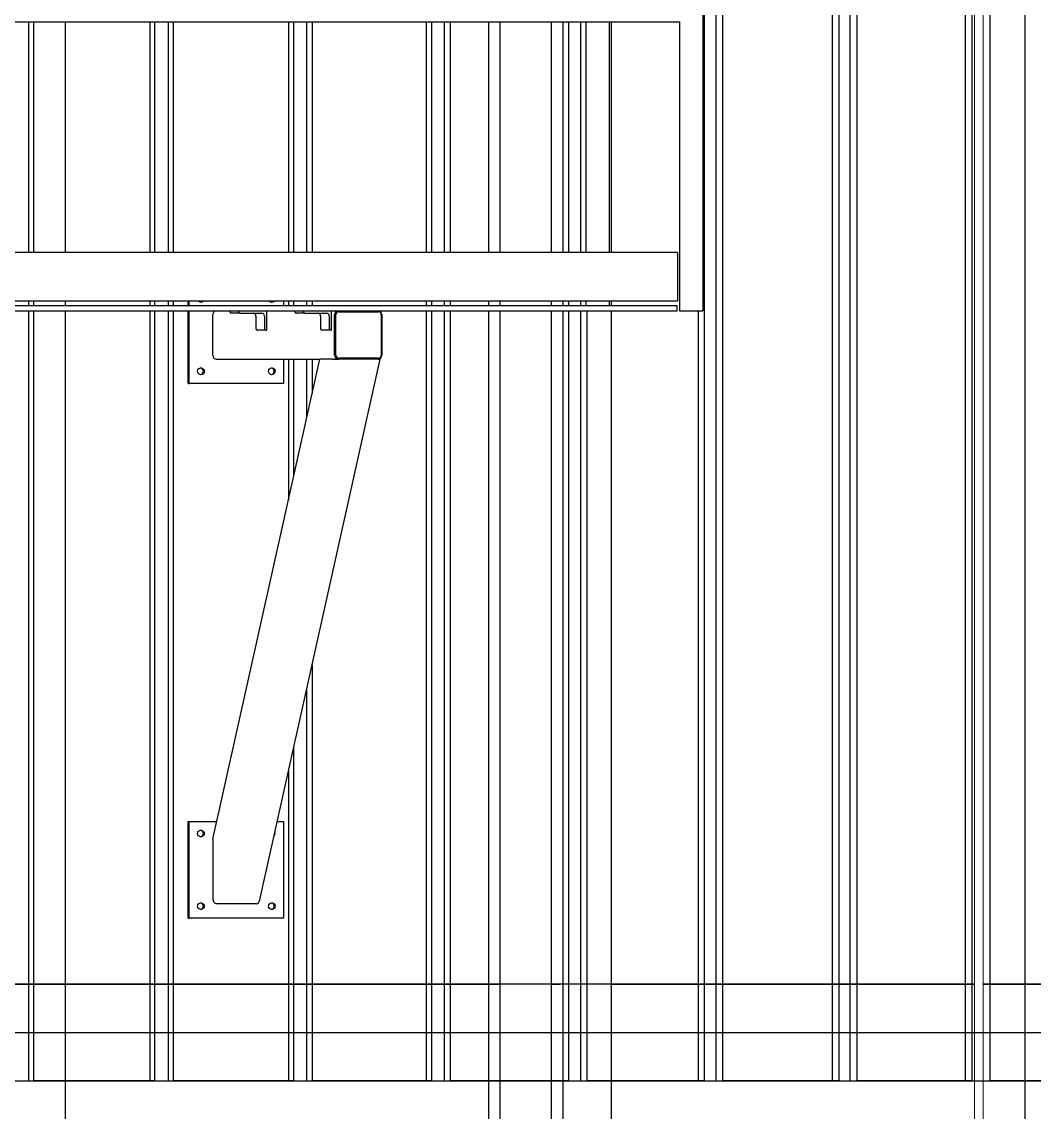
# Model space of a CAD drawing. Header units: millimetres. Extents: x -4172 to 126100, y -2 to 142133.
# Drawn here: x 60608 to 62698, y 45053 to 47304 of the extents above; entities that cross this region are included whole.
import ezdxf

# ---------------------------------------------------------------- set-up
doc = ezdxf.new("R2010")
doc.units = ezdxf.units.MM
doc.header["$LTSCALE"] = 100
doc.layers.add('P_Technical Water (TW)', color=140, linetype='Continuous', lineweight=18, true_color=0x00bfff)
doc.layers.add('Visible', color=7, linetype='Continuous', lineweight=25)

msp = doc.modelspace()

# ---------------------------------------------------------------- linework, layer by layer
at = {"layer": 'P_Technical Water (TW)'}
for p, q in [((62575.22, 48272.58), (62575.22, 44773.73)), ((62593.22, 48272.58), (62593.22, 44773.73))]:
    msp.add_line(p, q, dxfattribs=at)
at = {"layer": 'Visible'}
for p, q in [((62054.63, 48882.58), (62054.63, 45117.58)), ((62295.35, 45117.58), (62295.35, 48882.58)), ((62332.07, 48882.58), (62332.07, 45117.58)), ((62606.81, 48882.58), (62606.81, 45117.58)), ((62679.54, 44773.73), (62679.54, 48877.58)), ((62041.48, 45117.58), (62041.48, 48303.58)), ((62281.47, 48303.58), (62281.47, 45117.58)), ((62318.2, 45117.58), (62318.2, 48303.58)), ((62555.86, 48299.37), (62555.86, 45117.58)), ((62570.45, 45117.58), (62570.45, 48303.12)), ((62014.42, 47803.73), (62014.42, 46707.58)), ((62017.55, 45117.58), (62017.55, 47808.56)), ((60406.7, 47304.13), (61966.81, 47304.13)), ((60622.44, 46827.58), (60622.44, 47304.13)), ((60631.83, 47304.13), (60631.83, 46827.58)), ((60698.35, 46827.58), (60698.35, 47304.13)), ((60872.22, 47304.13), (60872.22, 46827.58)), ((60882.37, 46827.58), (60882.37, 47304.13)), ((60910.49, 46827.58), (60910.49, 47304.13)), ((60920.65, 47304.13), (60920.65, 46827.58)), ((61158.57, 47304.13), (61158.57, 46827.58)), ((61169.48, 46827.58), (61169.48, 47304.13)), ((61196.57, 46827.58), (61196.57, 47304.13)), ((61207.49, 47304.13), (61207.49, 46827.58)), ((61442.81, 47304.13), (61442.81, 46827.58)), ((61454.48, 46827.58), (61454.48, 47304.13)), ((61480.53, 46827.58), (61480.53, 47304.13)), ((61492.19, 47304.13), (61492.19, 46827.58)), ((61572.25, 46827.58), (61572.25, 47304.13)), ((61595.4, 46827.58), (61595.4, 47304.13)), ((61701.41, 46827.58), (61701.41, 47304.13)), ((61724.81, 47304.13), (61724.81, 46827.58)), ((61725.72, 46827.58), (61725.72, 47304.13)), ((61737.21, 46827.58), (61737.21, 47304.13)), ((61762.21, 46827.58), (61762.21, 47304.13)), ((61772.71, 47304.13), (61772.71, 46827.58)), ((61821.01, 47304.13), (61821.01, 46827.58)), ((61825.42, 46827.58), (61825.42, 47304.13)), ((61966.12, 47304.13), (61966.12, 46707.58)), ((61961.83, 46827.58), (60406.7, 46827.58)), ((61961.83, 46827.58), (61961.83, 46727.58)), ((61961.83, 46727.58), (60406.7, 46727.58)), ((61961.34, 46717.58), (60406.7, 46717.58)), ((60622.44, 46717.58), (60622.44, 46727.58)), ((60631.83, 46727.58), (60631.83, 46717.58)), ((60698.35, 46717.58), (60698.35, 46727.58)), ((60872.22, 46727.58), (60872.22, 46717.58)), ((60882.37, 46717.58), (60882.37, 46727.58)), ((60910.49, 46717.58), (60910.49, 46727.58)), ((60920.65, 46727.58), (60920.65, 46717.58)), ((60951.67, 46717.58), (60951.67, 46727.58)), ((60953.45, 46717.58), (60953.45, 46727.58)), ((61148.43, 46727.58), (61148.43, 46717.58)), ((61158.57, 46727.58), (61158.57, 46717.58)), ((61169.48, 46717.58), (61169.48, 46727.58)), ((61196.57, 46717.58), (61196.57, 46727.58)), ((61207.49, 46727.58), (61207.49, 46717.58)), ((61442.81, 46727.58), (61442.81, 46717.58)), ((61454.48, 46717.58), (61454.48, 46727.58)), ((61480.53, 46717.58), (61480.53, 46727.58)), ((61492.19, 46727.58), (61492.19, 46717.58)), ((61572.25, 46717.58), (61572.25, 46727.58)), ((61595.4, 46717.58), (61595.4, 46727.58)), ((61701.41, 46717.58), (61701.41, 46727.58)), ((61724.81, 46727.58), (61724.81, 46717.58)), ((61725.72, 46717.58), (61725.72, 46727.58)), ((61737.21, 46717.58), (61737.21, 46727.58)), ((61762.21, 46717.58), (61762.21, 46727.58)), ((61772.71, 46727.58), (61772.71, 46717.58)), ((61821.01, 46727.58), (61821.01, 46717.58)), ((61825.42, 46717.58), (61825.42, 46727.58)), ((61961.34, 46707.58), (61961.34, 46717.58)), ((60406.7, 46707.58), (61961.34, 46707.58)), ((60622.44, 45117.58), (60622.44, 46707.58)), ((60631.83, 46707.58), (60631.83, 45117.58)), ((60698.35, 44109.73), (60698.35, 46707.58)), ((60872.22, 46707.58), (60872.22, 45117.58)), ((60882.37, 45117.58), (60882.37, 46707.58)), ((60910.49, 45117.58), (60910.49, 46707.58)), ((60920.65, 46707.58), (60920.65, 45117.58)), ((60951.67, 46557.58), (60951.67, 46707.58)), ((60953.45, 46557.58), (60953.45, 46707.58)), ((61002.2, 46615.58), (61002.2, 46699.58)), ((61037.7, 46707.58), (61037.7, 46705.58)), ((61058.44, 46702.58), (61040.62, 46702.58)), ((61055.52, 46707.58), (61055.52, 46705.58)), ((61058.44, 46702.58), (61103.29, 46702.58)), ((61091.32, 46696.58), (61091.32, 46670.58)), ((61109.14, 46696.58), (61109.14, 46670.58)), ((61114.01, 46667.58), (61114.01, 46707.58)), ((61171.34, 46707.58), (61171.34, 46705.58)), ((61192.09, 46702.58), (61174.27, 46702.58)), ((61189.16, 46707.58), (61189.16, 46705.58)), ((61192.09, 46702.58), (61236.93, 46702.58)), ((61224.96, 46696.58), (61224.96, 46670.58)), ((61242.78, 46696.58), (61242.78, 46670.58)), ((61247.65, 46667.58), (61247.65, 46707.58)), ((61253.89, 46615.58), (61253.89, 46699.58)), ((61255.84, 46699.58), (61255.84, 46615.58)), ((61256.51, 46615.58), (61256.51, 46699.58)), ((61262.36, 46705.58), (61261.69, 46705.58)), ((61262.36, 46705.58), (61344.25, 46705.58)), ((61350.1, 46699.58), (61350.1, 46615.58)), ((61351.38, 46699.58), (61351.38, 46615.58)), ((61442.81, 46707.58), (61442.81, 45117.58)), ((61454.48, 45117.58), (61454.48, 46707.58)), ((61480.53, 45117.58), (61480.53, 46707.58)), ((61492.19, 46707.58), (61492.19, 45117.58)), ((61572.25, 44597.08), (61572.25, 46707.58)), ((61595.4, 44615.58), (61595.4, 46707.58)), ((61701.41, 44718.29), (61701.41, 46707.58)), ((61724.81, 46707.58), (61724.81, 45117.58)), ((61725.72, 44745.19), (61725.72, 46707.58)), ((61737.21, 45117.58), (61737.21, 46707.58)), ((61762.21, 45117.58), (61762.21, 46707.58)), ((61774.62, 46707.58), (61774.62, 45117.58)), ((61825.42, 44773.73), (61825.42, 46707.58)), ((61966.12, 46707.58), (62014.42, 46707.58)), ((62004.41, 46707.58), (62004.41, 45117.58)), ((61112.06, 46667.58), (61094.24, 46667.58)), ((61112.06, 46667.58), (61114.01, 46667.58)), ((61245.7, 46667.58), (61227.88, 46667.58)), ((61245.7, 46667.58), (61247.65, 46667.58)), ((61002.57, 45616.87), (61223.24, 46607.58)), ((61009.99, 46607.58), (61223.24, 46607.58)), ((61099.31, 45491.11), (61347.98, 46607.58)), ((61148.43, 46607.58), (61148.43, 46557.58)), ((61158.57, 46607.58), (61158.57, 46317.21)), ((61169.48, 46366.21), (61169.48, 46607.58)), ((61196.57, 46487.84), (61196.57, 46607.58)), ((61207.49, 46607.58), (61207.49, 46536.84)), ((61223.24, 46607.58), (61223.64, 46607.58)), ((61250.1, 46607.58), (61223.64, 46607.58)), ((61250.1, 46607.58), (61260.42, 46607.58)), ((61260.42, 46607.58), (61261.69, 46607.58)), ((61261.69, 46609.58), (61262.36, 46609.58)), ((61343.58, 46607.58), (61261.69, 46607.58)), ((61344.25, 46609.58), (61262.36, 46609.58)), ((61343.58, 46607.58), (61347.98, 46607.58)), ((60951.67, 46557.58), (60953.45, 46557.58)), ((61148.43, 46557.58), (60953.45, 46557.58)), ((61207.49, 45976.8), (61207.49, 45117.58)), ((61196.57, 45117.58), (61196.57, 45927.81)), ((61169.48, 45117.58), (61169.48, 45806.17)), ((61158.57, 45757.18), (61158.57, 45117.58)), ((60951.67, 45653.28), (60953.45, 45653.28)), ((60951.67, 45453.28), (60951.67, 45653.28)), ((60953.45, 45453.28), (60953.45, 45653.28)), ((60953.45, 45653.28), (61010.68, 45653.28)), ((61135.43, 45653.28), (61148.43, 45653.28)), ((61148.43, 45653.28), (61148.43, 45453.28)), ((61002.2, 45613.39), (61002.2, 45494.59)), ((61091.88, 45483.28), (61009.99, 45483.28)), ((60951.67, 45453.28), (60953.45, 45453.28)), ((61148.43, 45453.28), (60953.45, 45453.28)), ((62575.22, 45317.58), (58806.79, 45317.58)), ((59793.13, 45317.58), (61593.42, 45317.58)), ((61701.41, 45317.58), (61719.14, 45317.58)), ((61825.42, 45317.58), (62575.22, 45317.58)), ((62593.22, 45317.58), (63518.39, 45317.58)), ((63636.71, 45317.58), (62593.22, 45317.58)), ((60018.6, 45217.58), (65037.92, 45217.58)), ((60081.19, 45117.58), (64911.1, 45117.58)), ((60622.44, 45117.58), (60872.22, 45117.58)), ((60622.44, 45117.58), (60631.83, 45117.58)), ((60882.37, 45117.58), (60631.83, 45117.58)), ((60882.37, 45117.58), (60872.22, 45117.58)), ((60910.49, 45117.58), (60920.65, 45117.58)), ((60910.49, 45117.58), (61158.57, 45117.58)), ((61169.48, 45117.58), (60920.65, 45117.58)), ((61169.48, 45117.58), (61158.57, 45117.58)), ((61196.57, 45117.58), (61207.49, 45117.58)), ((61196.57, 45117.58), (61442.81, 45117.58)), ((61454.48, 45117.58), (61207.49, 45117.58)), ((61454.48, 45117.58), (61442.81, 45117.58)), ((61480.53, 45117.58), (61492.19, 45117.58)), ((61480.53, 45117.58), (61724.81, 45117.58)), ((61737.21, 45117.58), (61492.19, 45117.58)), ((61737.21, 45117.58), (61724.81, 45117.58)), ((61762.21, 45117.58), (61774.62, 45117.58)), ((61762.21, 45117.58), (62004.41, 45117.58)), ((62017.55, 45117.58), (61774.62, 45117.58)), ((62017.55, 45117.58), (62004.41, 45117.58)), ((62041.48, 45117.58), (62054.63, 45117.58)), ((62041.48, 45117.58), (62281.47, 45117.58)), ((62295.35, 45117.58), (62054.63, 45117.58)), ((62295.35, 45117.58), (62281.47, 45117.58)), ((62318.2, 45117.58), (62332.07, 45117.58)), ((62318.2, 45117.58), (62555.86, 45117.58)), ((62570.45, 45117.58), (62332.07, 45117.58)), ((62570.45, 45117.58), (62555.86, 45117.58)), ((62593.22, 45117.58), (62606.81, 45117.58)), ((62593.22, 45117.58), (62827.42, 45117.58)), ((62842.73, 45117.58), (62606.81, 45117.58))]:
    msp.add_line(p, q, dxfattribs=at)
for centre, major_axis, ratio, start_param, end_param in [((60977.82, 46732.58), (0, -7), 0.9748782, 5.5079919, 7.0583787), ((60976.04, 46732.58), (0, -7), 0.9748782, 0.1309329, 0.7751934), ((61124.05, 46732.58), (0, -7), 0.9748782, 5.5079919, 7.0583787), ((61122.27, 46732.58), (0, -7), 0.9748782, 0.1309329, 0.7751934), ((61009.99, 46699.58), (0, 8), 0.9748782, 0, 1.5707963), ((61040.62, 46705.58), (0, -3), 0.9748782, 4.712389, 6.2831853), ((61058.44, 46705.58), (0, -3), 0.9748782, 4.712389, 6.2831853), ((61085.47, 46696.58), (0, 6), 0.9748782, 4.712389, 6.2831853), ((61103.29, 46696.58), (0, 6), 0.9748782, 4.712389, 6.2831853), ((61174.27, 46705.58), (0, -3), 0.9748782, 4.712389, 6.2831853), ((61192.09, 46705.58), (0, -3), 0.9748782, 4.712389, 6.2831853), ((61219.11, 46696.58), (0, 6), 0.9748782, 4.712389, 6.2831853), ((61236.93, 46696.58), (0, 6), 0.9748782, 4.712389, 6.2831853), ((61261.69, 46699.58), (0, 8), 0.9748782, 0, 1.5707963), ((61261.69, 46699.58), (0, 6), 0.9748782, 0, 1.5707963), ((61262.36, 46699.58), (0, 6), 0.9748782, 0, 1.5707963), ((61343.58, 46699.58), (0, 8), 0.9748782, 4.712389, 6.2831853), ((61344.25, 46699.58), (0, 6), 0.9748782, 4.712389, 6.2831853), ((61094.24, 46670.58), (0, -3), 0.9748782, 4.712389, 6.2831853), ((61112.06, 46670.58), (0, -3), 0.9748782, 4.712389, 6.2831853), ((61227.88, 46670.58), (0, -3), 0.9748782, 4.712389, 6.2831853), ((61245.7, 46670.58), (0, -3), 0.9748782, 4.712389, 6.2831853), ((61009.99, 46615.58), (0, -8), 0.9748782, 4.712389, 6.2831853), ((61261.69, 46615.58), (0, -8), 0.9748782, 4.712389, 6.2831853), ((61261.69, 46615.58), (0, -6), 0.9748782, 4.712389, 6.2831853), ((61262.36, 46615.58), (0, -6), 0.9748782, 4.712389, 6.2831853), ((61343.58, 46615.58), (0, -8), 0.9748782, 0, 1.5707963), ((61344.25, 46615.58), (0, -6), 0.9748782, 0, 1.5707963), ((60976.04, 46582.58), (0, -7), 0.9748782, 0.1309329, 3.0106598), ((61122.27, 46582.58), (0, -7), 0.9748782, 0.1309329, 3.0106598), ((60976.04, 45628.28), (0, -7), 0.9748782, 0.1309329, 3.0106598), ((61009.99, 45613.39), (0, -11.31), 0.689343, 4.3998608, 4.712389), ((61124.05, 45628.28), (0, -7), 0.9748782, 0.7524831, 1.939864), ((60976.04, 45478.28), (0, -7), 0.9748782, 0.1309329, 3.0106598), ((61009.99, 45494.59), (0, 11.31), 0.689343, 1.5707963, 3.1415927), ((61091.88, 45494.59), (0, 11.31), 0.689343, 3.1415927, 4.3998608), ((61122.27, 45478.28), (0, -7), 0.9748782, 0.1309329, 3.0106598)]:
    msp.add_ellipse(centre, major_axis=major_axis, ratio=ratio, start_param=start_param, end_param=end_param, dxfattribs=at)
for centre in [(60977.82, 46582.58), (61124.05, 46582.58), (60977.82, 45628.28), (60977.82, 45478.28), (61124.05, 45478.28)]:
    msp.add_ellipse(centre, major_axis=(0, -7), ratio=0.9748782, dxfattribs=at)

doc.saveas('drawing.dxf')
